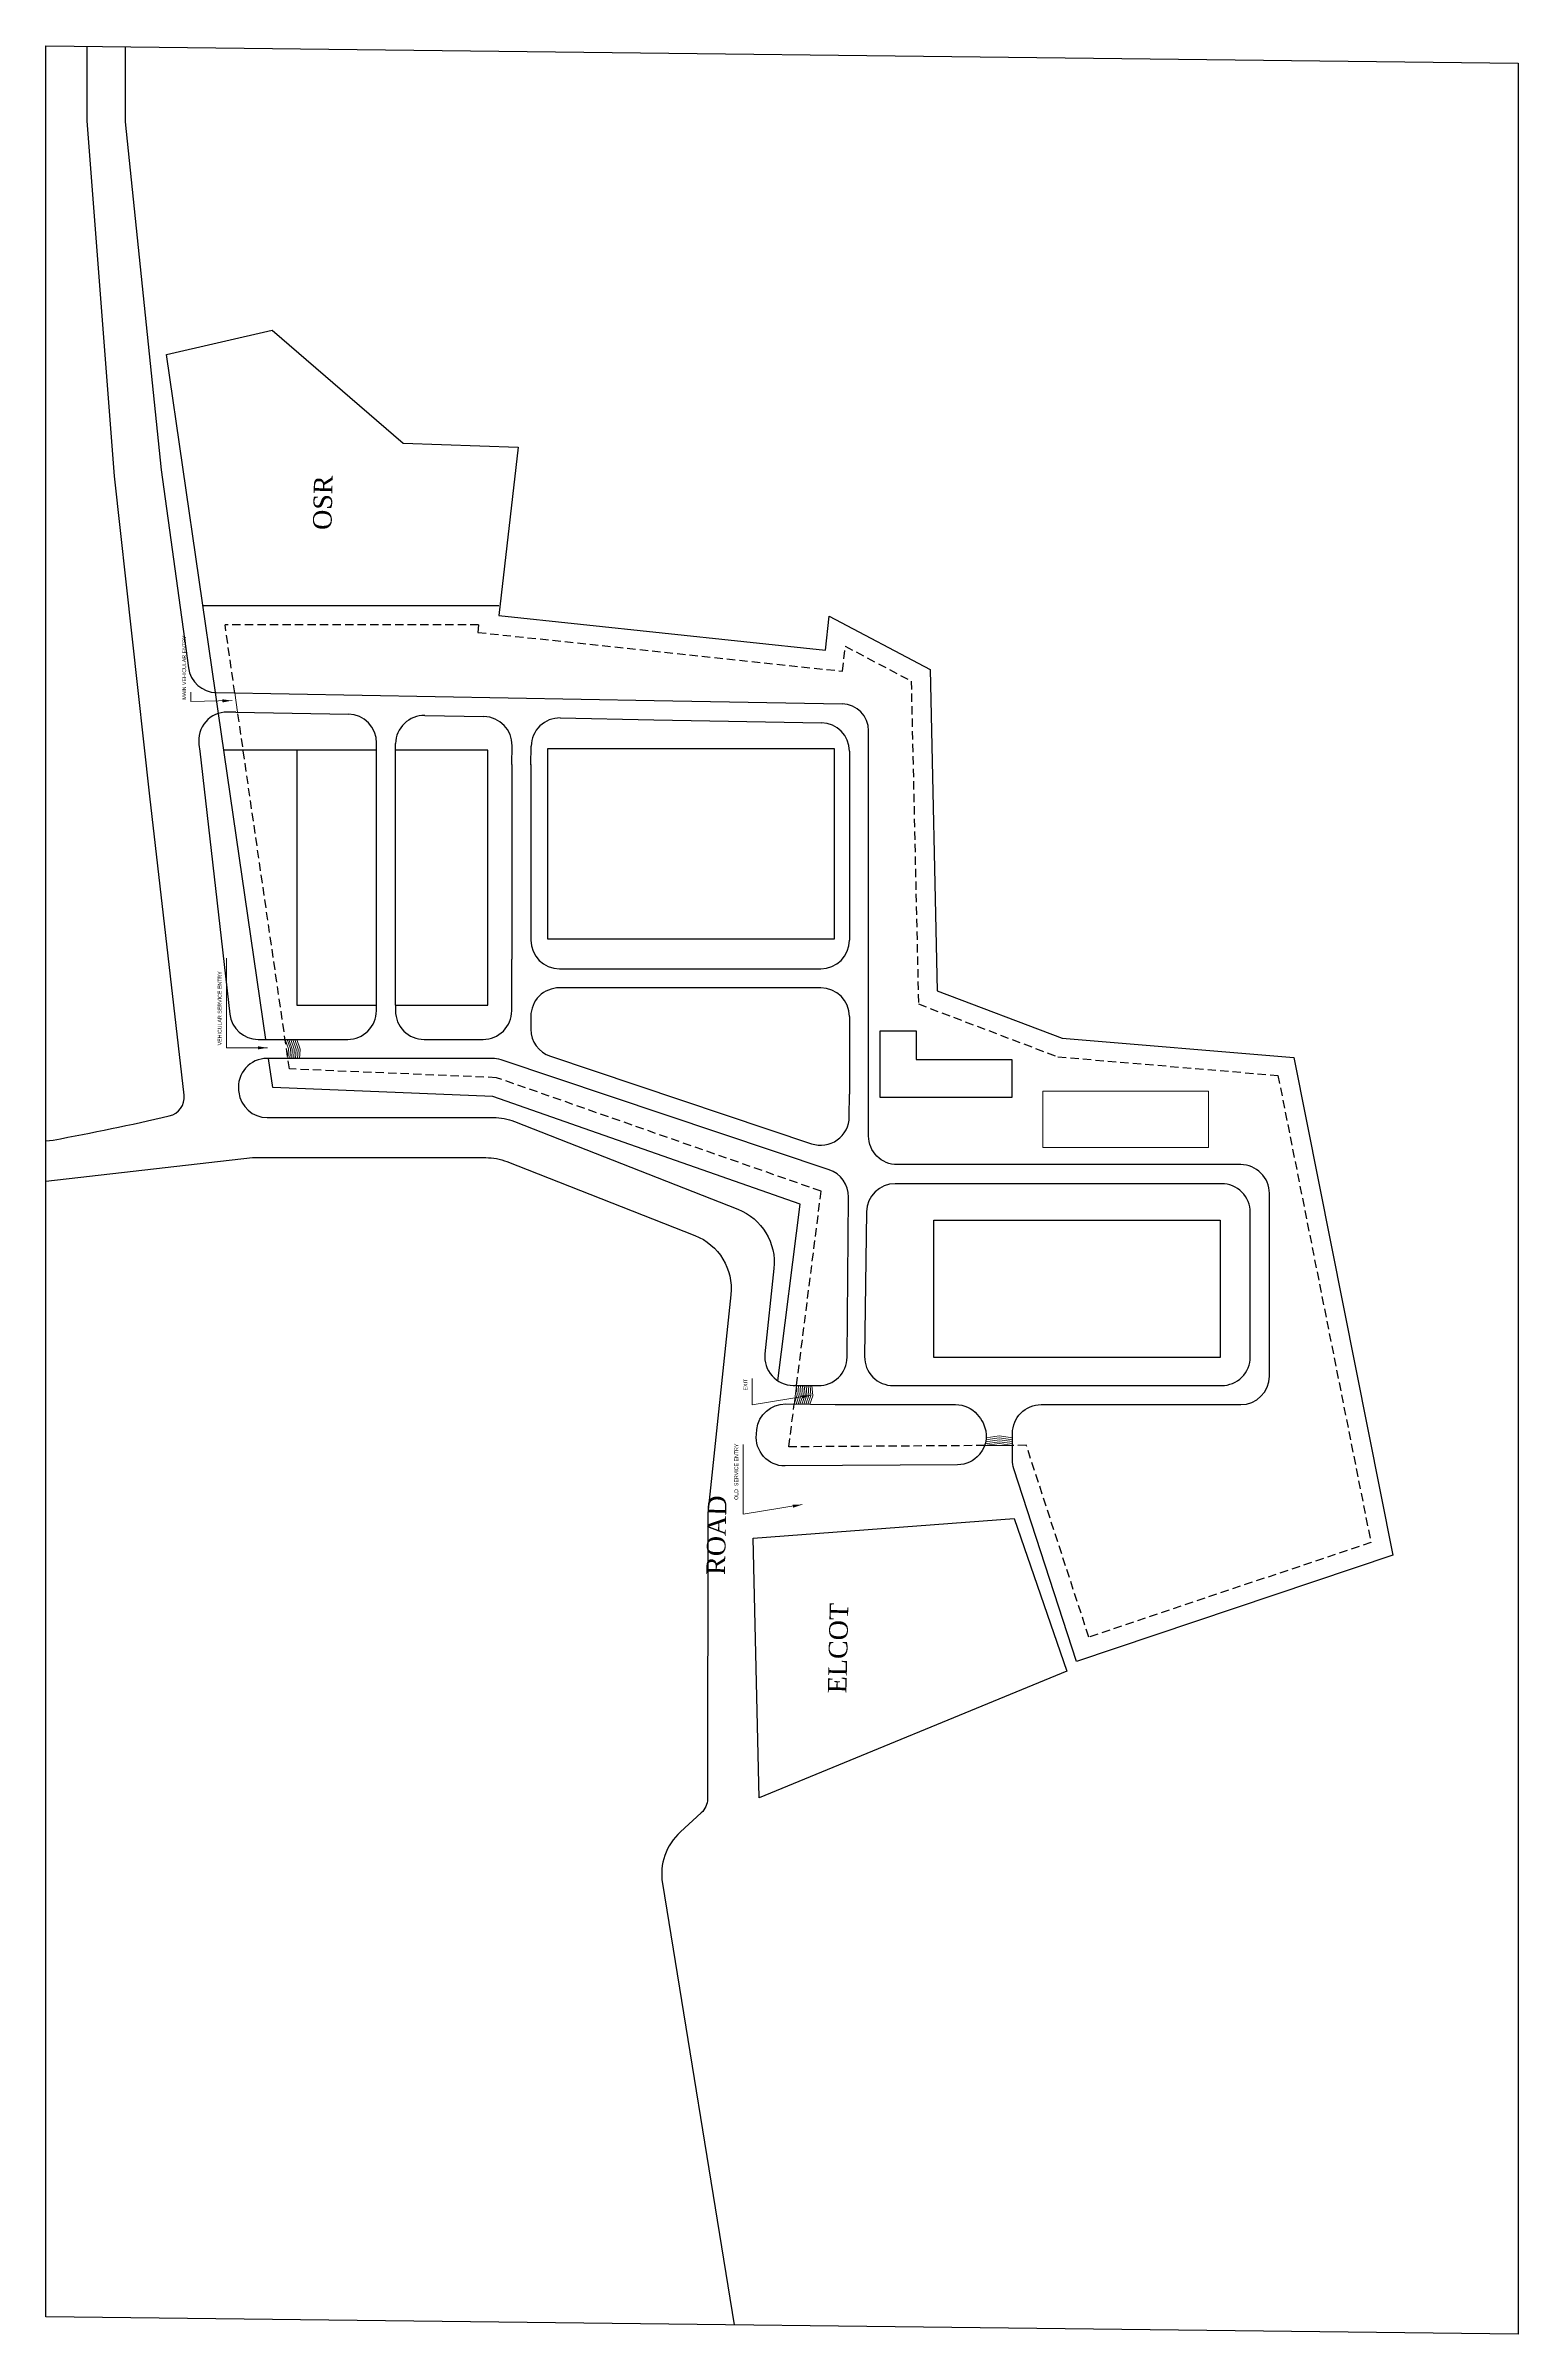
# Model space of a CAD drawing. Header units: metres. Extents: x -13 to 19722, y -15306 to 10704.
# Drawn here: x 17255 to 18027, y -10877 to -9678 of the extents above; entities that cross this region are included whole.
import ezdxf

# ---------------------------------------------------------------- set-up
doc = ezdxf.new("R2010")
doc.units = ezdxf.units.M
doc.header["$LTSCALE"] = 35
doc.header["$MEASUREMENT"] = 0
doc.linetypes.add('HIDDEN2', pattern=[0.1875, 0.125, -0.0625])
doc.layers.get('0').update_dxf_attribs({"linetype": 'CONTINUOUS'})
for name, color, linetype in [('brop', 252, 'CONTINUOUS'), ('hidden 1', 154, 'HIDDEN2'), ('wall', 30, 'CONTINUOUS')]:
    doc.layers.add(name, color=color, linetype=linetype)
doc.layers.add('LEADER TEXT', color=146, linetype='CONTINUOUS', lineweight=20)
doc.styles.add('EURO', font='eurr____.ttf')
doc.styles.get("Standard").update_dxf_attribs({"font": 'times.ttf', "height": 8})
doc.dimstyles.new('Copy of S1', dxfattribs={"dimtxt": 6, "dimasz": 5, "dimexe": 4.001, "dimexo": 0.3, "dimgap": 2.5, "dimtad": 1, "dimdec": 0, "dimzin": 0, "dimdsep": 46, "dimlunit": 3, "dimtxsty": 'EURO', "dimblk": 'ARCHTICK', "dimcen": 0.09, "dimclrd": 166, "dimclre": 256, "dimclrt": 152, "dimadec": 0, "dimazin": 0, "dimtfac": 1, "dimtdec": 0, "dimtofl": 0, "dimtmove": 0, "dimatfit": 3, "dimfxl": 1, "dimfxlon": 1, "dimtolj": 1, "dimtzin": 0, "dimlwd": -1, "dimlwe": -1, "dimarcsym": 0})

# ---------------------------------------------------------------- blocks, each defined once
blk = doc.blocks.new('_ArchTick')
at = {"color": 0, "linetype": 'ByBlock', "const_width": 0.15}
blk.add_lwpolyline([(-0.5, -0.5), (0.5, 0.5)], dxfattribs=at)

msp = doc.modelspace()

# ---------------------------------------------------------------- linework, layer by layer
at = {"ltscale": 5}
for p, q in [((17345.58513, -10027.82701), (17344.00134, -10016.90815)), ((17428.27782, -10047.14116), (17348.38664, -10047.14116)), ((17386.64405, -10047.14116), (17386.64405, -10180.64116)), ((17428.27782, -10047.14116), (17386.64405, -10047.14116)), ((17428.27782, -10047.14116), (17428.34537, -10043.46863)), ((17438.27782, -10047.14116), (17438.34199, -10043.65251)), ((17486.64405, -10047.14116), (17438.27782, -10047.14116)), ((17486.64405, -10180.64116), (17486.64405, -10047.14116)), ((17518.14405, -10146.18442), (17518.14405, -10046.18442)), ((17518.14405, -10046.18442), (17668.14405, -10046.18442)), ((17668.14405, -10046.18442), (17668.14405, -10146.18442)), ((17668.14405, -10146.18442), (17518.14405, -10146.18442)), ((17386.64405, -10180.64116), (17428.27782, -10180.64116)), ((17438.27782, -10180.64116), (17486.64405, -10180.64116)), ((17692.15178, -10194.14116), (17711.14405, -10194.14116)), ((17692.15178, -10229.14116), (17692.15178, -10194.14116)), ((17711.14405, -10194.14116), (17711.14405, -10209.14116)), ((17711.14405, -10209.14116), (17761.14405, -10209.14116)), ((17761.14405, -10209.14116), (17761.14405, -10229.14116)), ((17761.14405, -10229.14116), (17692.15178, -10229.14116)), ((17720.42257, -10293.42286), (17870.42257, -10293.42286)), ((17720.42257, -10365.38242), (17720.42257, -10293.42286)), ((17870.42257, -10293.42286), (17870.42257, -10365.38242)), ((17870.42257, -10365.38242), (17720.42257, -10365.38242))]:
    msp.add_line(p, q, dxfattribs=at)
msp.add_lwpolyline([(17255.06912, -10868.02757), (17255.06912, -9677.9845), (18026.52078, -9687.13108), (18026.52078, -10877.17416)], close=True)
for centre, start, end in [((17413.34791, -10043.19275, 0), 358.94617556, 88.94617556), ((17453.33945, -10043.92839, 0), 88.94617556, 178.94617556)]:
    msp.add_arc(centre, 15, start, end)
at = {"layer": 'brop'}
for p, q in [((17573.80012, -10021.14001), (17672.40233, -10022.90488)), ((17354.60522, -10027.10966), (17413.62378, -10028.19529)), ((17453.61533, -10028.93093), (17484.66066, -10029.502)), ((17524.65389, -10030.23767), (17573.61818, -10031.13835)), ((17573.62116, -10031.13841), (17661.42022, -10032.70991)), ((17428.27782, -10180.64116), (17428.27782, -10047.14116)), ((17438.27782, -10134.37086), (17438.27782, -10047.14116)), ((17499.20166, -10054.59246), (17499.38224, -10044.77534)), ((17509.19997, -10054.77638), (17509.38055, -10044.95925)), ((17676.15178, -10047.70751), (17676.15178, -10146.64116)), ((17499.20082, -10054.68442), (17499.20082, -10156.64116)), ((17509.20082, -10054.68442), (17509.20082, -10146.64116)), ((17438.27782, -10180.64116), (17438.27782, -10134.37086)), ((17524.20082, -10161.64116), (17661.15178, -10161.64116)), ((17676.15178, -10186.64116), (17676.15178, -10227.3095))]:
    msp.add_line(p, q, dxfattribs=at)
for points in [[(17255.06912, -10251.86958), (17258.96945, -10251.42421, 0.0103628088), (17319.79994, -10238.77236, 0.3817505017), (17327.49665, -10227.89169), (17309.60147, -10071.172), (17291.06589, -9903.59998), (17276.70839, -9717.30331), (17276.70839, -9678.47819)], [(17296.70839, -9678.47819), (17296.70839, -9717.85267), (17315.56632, -9900.25382), (17329.79416, -10003.96118, 0.3695858916), (17344.37909, -10016.91986), (17573.8021, -10021.14004)], [(17344.00134, -10016.90815), (17318.31472, -9839.82011), (17373.70323, -9826.95783), (17442.25011, -9886.21478), (17502.64395, -9888.31563), (17492.49306, -9976.49987), (17663.58877, -9994.68738), (17665.48894, -9976.81187), (17718.35021, -10004.81261), (17722.13506, -10173.14859), (17787.58473, -10197.9554), (17908.99612, -10208.22953), (17960.8791, -10468.95687), (17795.17144, -10524.57805), (17762.29432, -10423.67929, -0.078911646), (17761.5563, -10419.03213), (17761.5563, -10405.06139, -0.4142135624), (17776.5563, -10390.06139), (17881.14405, -10390.06139)], [(17354.60522, -10027.10966), (17350.16834, -10027.10966, 0.4547347458), (17335.30755, -10044.14844), (17335.79324, -10047.6887), (17351.51353, -10185.36143, 0.3812922388), (17366.41668, -10198.6597), (17413.27782, -10198.6597, 0.4142135624), (17428.27782, -10183.6597), (17428.27782, -10180.64116)], [(17896.14405, -10375.06139), (17896.14405, -10279.29733, 0.4142135624), (17881.14405, -10264.29733), (17701.15178, -10264.29733, -0.4142135624), (17686.15178, -10249.29733), (17686.15178, -10036.90263)], [(17438.27782, -10180.64116), (17438.27782, -10183.6597, 0.4142135624), (17453.27782, -10198.6597), (17484.20082, -10198.6597, 0.4142135624), (17499.20082, -10183.6597), (17499.20082, -10156.64116)], [(17661.15178, -10171.64116), (17524.20082, -10171.64116, 0.4142135624), (17509.20082, -10186.64116), (17509.20082, -10193.30226, 0.3224479561), (17519.43808, -10207.52605), (17656.28322, -10253.34768, 0.5095388273), (17676.04536, -10239.25749), (17676.15178, -10227.3095)], [(17488.88456, -10208.6597), (17370.98412, -10208.6597, 0.4479195234), (17356.08096, -10225.36143), (17356.19221, -10226.33571, 0.3812922388), (17371.09537, -10239.63398), (17489.65292, -10239.63398, -0.0938106159), (17500.61729, -10241.70939), (17617.70826, -10287.68426, -0.3376147957), (17636.5763, -10318.77534), (17631.83953, -10363.40179, 0.4428702952), (17646.62214, -10379.98444), (17659.79025, -10380.10173, 0.4142135624), (17674.92326, -10365.23593), (17675.67075, -10281.31489, 0.3249079545), (17665.43408, -10266.9575), (17493.64729, -10209.4359)], [(17255.06912, -10273.00604), (17363.41923, -10260.63398), (17485.67789, -10260.63398, -0.0938106159), (17496.64226, -10262.70939), (17595.13634, -10301.38233, -0.3376147957), (17614.00439, -10332.47341), (17601.86247, -10446.86575), (17601.77037, -10596.58665, -0.2109139739), (17598.50374, -10603.97386), (17587.54864, -10613.95099, 0.2535249064), (17578.13712, -10640.94289), (17615.73259, -10872.30372)], [(17668.69703, -10390.06139), (17731.77553, -10390.06139, -0.216785949), (17743.08356, -10395.20601, -0.060231174), (17746.10686, -10399.65804, -0.2954602338), (17744.50605, -10415.88357, -0.0066854987), (17744.19891, -10416.25854, -0.2196109218), (17732.81931, -10421.59891), (17642.37338, -10422.17989, -0.4474623699), (17627.36082, -10405.59695), (17627.62498, -10403.10822, -0.3876473375), (17642.75418, -10389.69298), (17668.69703, -10390.06139, 0.007100116), (17669.12301, -10390.06139, -0.007100116)]]:
    msp.add_lwpolyline(points, format="xyb", dxfattribs=at)
msp.add_lwpolyline([(17871.14405, -10274.29733), (17700.131, -10274.29733, 0.4100605699), (17685.13251, -10289.08433), (17684.05659, -10364.8484, 0.4183787864), (17699.05508, -10380.06139), (17871.14405, -10380.06139, 0.4142135624), (17886.14405, -10365.06139), (17886.14405, -10289.29733, 0.4142135624)], format="xyb", close=True, dxfattribs=at)
for centre, radius, start, end in [((17672.15178, -10036.90263), 14, 0, 88.97457988), ((17484.38478, -10044.49946, 0), 15, 358.94617556, 88.94617556), ((17524.37802, -10045.23513, 0), 15, 88.94617556, 178.94617556), ((17661.15178, -10047.70751), 15, 0, 88.97457988), ((17524.20082, -10146.64116), 15, 180, 270), ((17661.15178, -10146.64116), 15, 270, 0), ((17661.15178, -10186.64116), 15, 0, 90), ((17488.88456, -10223.6597), 15, 71.48724139, 90), ((17881.14405, -10375.06139), 15, 270, 0)]:
    msp.add_arc(centre, radius, start, end, dxfattribs=at)
at = {"layer": 'hidden 1'}
msp.add_line((17481.85147, -9981.49987), (17348.97002, -9981.49987), dxfattribs=at)
for points in [[(17354.13547, -10017.11135), (17348.97002, -9981.49987)], [(17481.85147, -9981.49987), (17481.40511, -9985.37756), (17672.4757, -10005.6884), (17673.87041, -9992.56785), (17708.48462, -10010.90307), (17712.28907, -10180.11094), (17785.34813, -10207.80187), (17900.65667, -10217.55956), (17949.35381, -10462.27713), (17801.55378, -10511.88746), (17768.80012, -10411.36758), (17761.5563, -10411.41411)], [(17648.43642, -10380.0006), (17661.31873, -10278.24035), (17491.20902, -10218.71606), (17382.71865, -10214.16875), (17355.58572, -10027.10966)], [(17746.92739, -10411.50808), (17644.36434, -10412.16689), (17647.20142, -10389.75613)]]:
    msp.add_lwpolyline(points, dxfattribs=at)
at = {"layer": 'LEADER TEXT', "ltscale": 5}
for p, q in [((17355.58572, -10027.10966), (17354.13547, -10017.11135)), ((17382.20513, -10203.66214), (17380.46906, -10198.6597)), ((17383.22133, -10203.69129), (17381.48526, -10198.68885)), ((17381.91931, -10208.65801), (17382.20513, -10203.66214)), ((17384.23494, -10203.71299), (17382.49887, -10198.71055)), ((17382.93207, -10208.69467), (17383.21874, -10203.68384)), ((17385.24988, -10203.74387), (17383.51381, -10198.74142)), ((17383.94654, -10208.7014), (17384.23235, -10203.70554)), ((17386.26305, -10203.76251), (17384.52698, -10198.76006)), ((17384.96015, -10208.7231), (17385.24596, -10203.72723)), ((17387.27578, -10203.77808), (17385.53971, -10198.77564)), ((17385.97376, -10208.74479), (17386.25958, -10203.74893)), ((17388.28939, -10203.79978), (17386.55332, -10198.79733)), ((17386.98737, -10208.76649), (17387.27319, -10203.77063)), ((17388.00099, -10208.78819), (17388.2868, -10203.79232)), ((17777.42299, -10255.33048), (17777.42299, -10225.818)), ((17864.2545, -10225.818), (17777.42299, -10225.818)), ((17864.2545, -10255.33048), (17864.2545, -10225.818)), ((17777.42299, -10255.33048), (17864.2545, -10255.33048)), ((17647.20142, -10389.75613), (17648.43642, -10380.0006)), ((17648.82543, -10384.88999), (17647.20142, -10389.75613)), ((17649.83194, -10384.90162), (17648.2076, -10389.77042)), ((17648.82543, -10384.88999), (17648.43642, -10380.0006)), ((17650.83845, -10384.91325), (17649.21377, -10389.78471)), ((17649.83194, -10384.90162), (17649.44327, -10380.00957)), ((17651.84496, -10384.92488), (17650.21994, -10389.799)), ((17650.83845, -10384.91325), (17650.45011, -10380.01854)), ((17652.85147, -10384.93651), (17651.22611, -10389.81328)), ((17651.84496, -10384.92488), (17651.45696, -10380.02751)), ((17652.85147, -10384.93651), (17652.46381, -10380.03647)), ((17653.86437, -10385.06006), (17653.46764, -10380.04541)), ((17654.87727, -10385.18361), (17654.47147, -10380.05436)), ((17655.89017, -10385.30716), (17655.4753, -10380.0633)), ((17656.90307, -10385.43071), (17656.47913, -10380.07224)), ((17653.86437, -10385.06006), (17652.27522, -10389.82818)), ((17654.87727, -10385.18361), (17653.32434, -10389.84308)), ((17655.89017, -10385.30716), (17654.37345, -10389.85798)), ((17656.90307, -10385.43071), (17655.42256, -10389.87288)), ((17747.47897, -10409.5045), (17754.66288, -10408.45833)), ((17747.64615, -10408.5034), (17754.63763, -10407.45847)), ((17747.74465, -10407.50275), (17754.65004, -10406.45837)), ((17761.51819, -10408.41429), (17754.63763, -10407.45847)), ((17761.5306, -10407.41419), (17754.65004, -10406.45837)), ((17761.54345, -10409.41415), (17754.66288, -10408.45833)), ((17746.92739, -10411.50808), (17754.67573, -10410.45829)), ((17746.92739, -10411.50808), (17761.5563, -10411.41411)), ((17747.24062, -10410.50605), (17754.66931, -10409.45831)), ((17761.54987, -10410.41413), (17754.66931, -10409.45831)), ((17761.5563, -10411.41411), (17754.67573, -10410.45829))]:
    msp.add_line(p, q, dxfattribs=at)
at = {"layer": 'wall'}
msp.add_line((17492.49306, -9971.49987), (17337.41487, -9971.49987), dxfattribs=at)
for points in [[(17370.36441, -10198.6597), (17345.58513, -10027.82701)], [(17638.65898, -10377.61209), (17650.38217, -10285.008), (17489.30723, -10228.64513), (17374.01284, -10223.81263), (17371.81491, -10208.6597)], [(17628.75893, -10596.12053), (17625.65051, -10460.02013), (17762.4112, -10449.76268), (17790.01448, -10529.77592), (17628.75893, -10596.12053)]]:
    msp.add_lwpolyline(points, dxfattribs=at)

# ---------------------------------------------------------------- texts
for s, p in [('OSR', (17404.72407, -9931.77479)), ('ROAD', (17610.83144, -10479.36215)), ('ELCOT', (17674.51315, -10541.38807))]:
    msp.add_text(s, height=9.724925, rotation=88.72790625).set_placement(p)
at = {"layer": 'LEADER TEXT', "color": 152, "ltscale": 5, "char_height": 2, "attachment_point": 7, "rotation": 90, "style": 'EURO'}
for s, insert in [('\\A1;\\PMAIN VEHICULAR ENTRY', (17328.64405, -10020.64116)), ('\\A1; VEHICULAR SERVICE ENTRY', (17347.221, -10202.56515)), ('EXIT', (17622.64405, -10382.64116)), ('OLD  SERVICE ENTRY', (17617.89116, -10439.96051))]:
    msp.add_mtext(s, dxfattribs=dict(at, insert=insert))

# ---------------------------------------------------------------- leaders
at = {"layer": 'LEADER TEXT', "ltscale": 5}
msp.add_leader([(17352.64405, -10021.14116), (17331.14405, -10021.64116), (17331.14405, -10016.64116)], dimstyle='Copy of S1', override={"dimdec": 1, "dimlunit": 2, "dimse1": 1, "dimse2": 1, "dimtdec": 1}, dxfattribs=at)
at = {"layer": 'LEADER TEXT', "color": 152, "ltscale": 5, "annotation_type": 0, "has_hookline": 1, "hookline_direction": 0, "horizontal_direction": (0, 1, 0)}
for points, text_width in [([(17371.221, -10203.06515), (17349.721, -10203.14116), (17349.721, -10198.14116)], 39.56535), ([(17656.14405, -10385.14116), (17625.14405, -10390.14116), (17625.14405, -10385.14116)], 6.32012), ([(17651.39116, -10442.46051), (17620.39116, -10447.46051), (17620.39116, -10442.46051)], 28.93979)]:
    msp.add_leader(points, dimstyle='Copy of S1', override={"dimdec": 1, "dimlunit": 2, "dimse1": 1, "dimse2": 1, "dimtdec": 1}, dxfattribs=dict(at, text_width=text_width))

doc.saveas('drawing.dxf')
